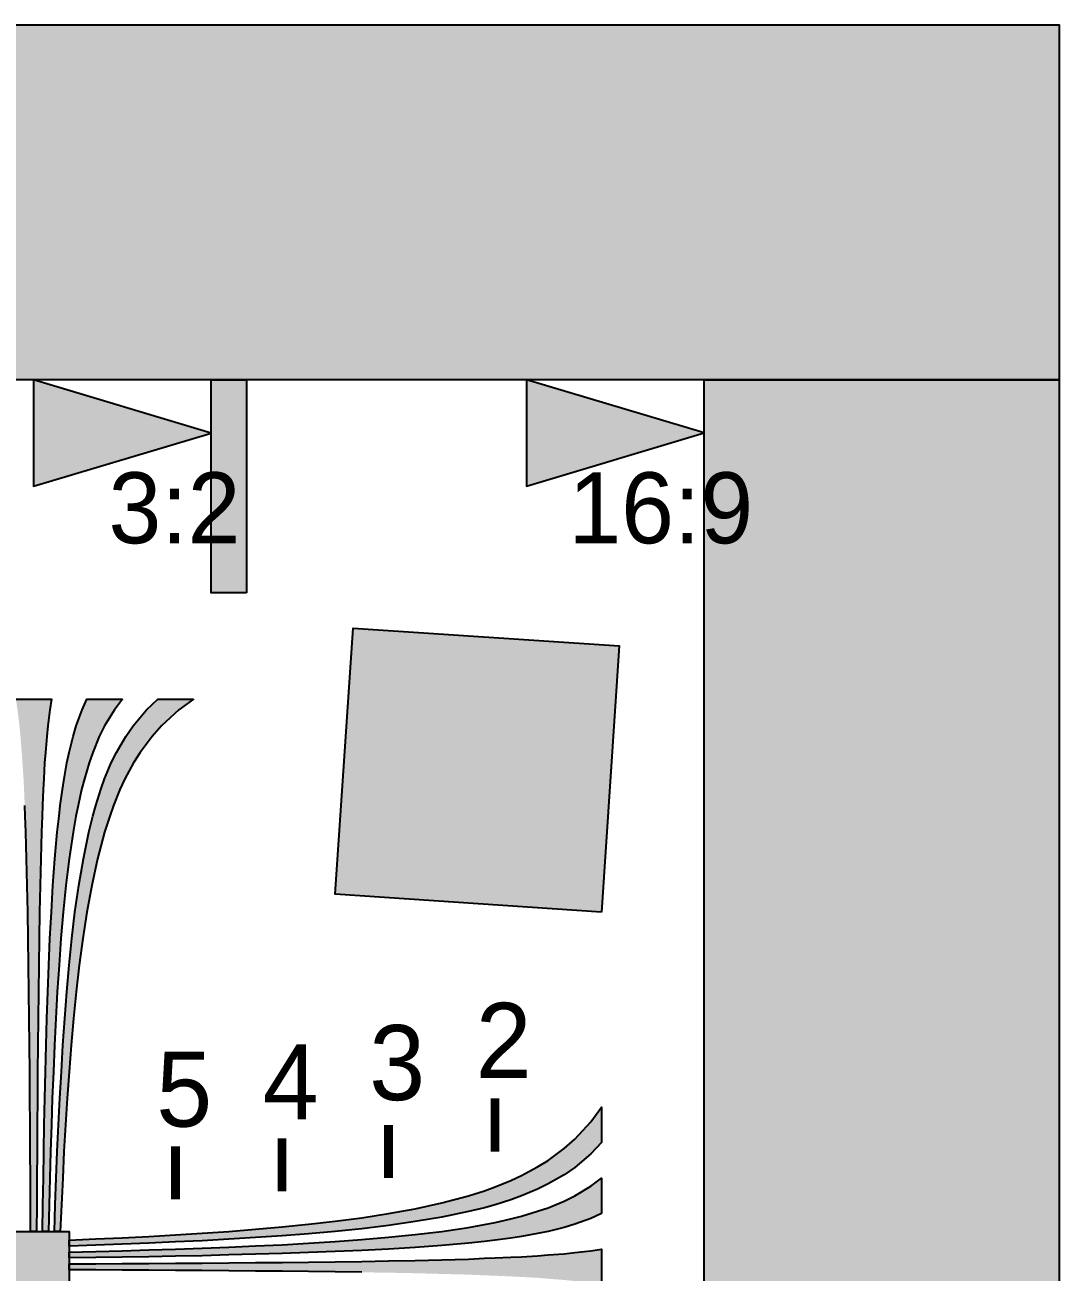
# Model space of a CAD drawing. Header units: millimetres. Extents: x 0 to 420, y 0 to 297.
# Drawn here: x 347.9 to 420, y 210 to 297 of the extents above; entities that cross this region are included whole.
import ezdxf

# ---------------------------------------------------------------- set-up
doc = ezdxf.new("R2010")
doc.units = ezdxf.units.MM
for name, color, linetype in [('FRAME', 7, 'Continuous'), ('GLUE', 1, 'Continuous'), ('LABELS', 7, 'Continuous'), ('PERIPHERY', 7, 'Continuous'), ('SFR', 7, 'Continuous')]:
    doc.layers.add(name, color=color, linetype=linetype)

msp = doc.modelspace()

# ---------------------------------------------------------------- hatches: boundary and pattern name
at = {"layer": 'FRAME', "true_color": 0x000000}
h = msp.add_hatch(color=7, dxfattribs=at)
h.dxf.hatch_style = 1
h.paths.add_polyline_path([(169.247, 297), (420, 297), (420, 272.25), (169.247, 272.25), (169.247, 297)])
h = msp.add_hatch(color=7, dxfattribs=at)
h.dxf.hatch_style = 1
h.paths.add_polyline_path([(348.497, 272.25), (348.497, 264.824), (360.871, 268.537), (348.497, 272.25)])
h = msp.add_hatch(color=7, dxfattribs=at)
h.dxf.hatch_style = 1
h.paths.add_polyline_path([(363.346, 257.4), (360.871, 257.4), (360.871, 272.25), (363.346, 272.25), (363.346, 257.4)])
h = msp.add_hatch(color=7, dxfattribs=at)
h.dxf.hatch_style = 1
h.paths.add_polyline_path([(382.875, 272.25), (382.875, 264.825), (395.249, 268.538), (382.875, 272.25)])
h = msp.add_hatch(color=7, dxfattribs=at)
h.dxf.hatch_style = 1
h.paths.add_polyline_path([(395.249, 272.25), (420, 272.25), (420, 24.75), (395.249, 24.75), (395.249, 272.25)])
at = {"layer": 'PERIPHERY', "true_color": 0x000000}
h = msp.add_hatch(color=7, dxfattribs=at)
h.dxf.hatch_style = 1
h.paths.add_polyline_path([(349.739, 249.975), (349.628, 249.232), (349.492, 248.118), (349.417, 247.376), (349.33, 246.262), (349.269, 245.52), (349.206, 244.406), (349.17, 243.663), (349.12, 242.55), (349.095, 241.807), (349.045, 240.693), (348.996, 238.837), (348.947, 236.981), (348.91, 235.125), (348.885, 233.268), (348.86, 231.412), (348.835, 229.556), (348.811, 227.7), (348.798, 225.843), (348.773, 223.987), (348.761, 222.131), (348.749, 220.274), (348.737, 218.419), (348.725, 216.562), (348.713, 214.706), (348.712, 212.85), (348.291, 212.85), (348.291, 214.706), (348.28, 216.562), (348.267, 218.419), (348.255, 220.275), (348.242, 222.131), (348.23, 223.987), (348.205, 225.844), (348.193, 227.7), (348.168, 229.556), (348.143, 231.413), (348.118, 233.269), (348.093, 235.125), (348.056, 236.981), (348.006, 238.838), (347.957, 240.694), (347.908, 241.808), (347.883, 242.55), (347.833, 243.664), (347.797, 244.406), (347.723, 245.52), (347.672, 246.263), (347.586, 247.376), (347.512, 248.119), (347.376, 249.233), (347.265, 249.975), (349.739, 249.975), (349.739, 249.975)])
h = msp.add_hatch(color=7, dxfattribs=at)
h.dxf.hatch_style = 1
h.paths.add_polyline_path([(354.69, 249.975), (354.132, 249.232), (353.452, 248.118), (353.081, 247.376), (352.623, 246.262), (352.362, 245.52), (352.041, 244.406), (351.842, 243.663), (351.595, 242.55), (351.447, 241.807), (351.249, 240.693), (350.977, 238.837), (350.754, 236.981), (350.569, 235.125), (350.407, 233.268), (350.271, 231.412), (350.147, 229.556), (350.048, 227.7), (349.961, 225.843), (349.875, 223.987), (349.801, 222.131), (349.739, 220.274), (349.678, 218.419), (349.628, 216.562), (349.579, 214.706), (349.529, 212.85), (349.12, 212.85), (349.146, 214.706), (349.182, 216.562), (349.207, 218.419), (349.245, 220.275), (349.282, 222.131), (349.331, 223.987), (349.38, 225.844), (349.43, 227.7), (349.492, 229.556), (349.566, 231.413), (349.64, 233.269), (349.74, 235.125), (349.851, 236.981), (349.987, 238.838), (350.148, 240.694), (350.272, 241.808), (350.359, 242.55), (350.507, 243.664), (350.619, 244.406), (350.817, 245.52), (350.978, 246.263), (351.25, 247.376), (351.472, 248.119), (351.881, 249.233), (352.215, 249.975), (354.69, 249.975), (354.69, 249.975)])
h = msp.add_hatch(color=7, dxfattribs=at)
h.dxf.hatch_style = 1
h.paths.add_polyline_path([(359.639, 249.975), (358.625, 249.232), (357.412, 248.118), (356.756, 247.376), (355.927, 246.262), (355.457, 245.52), (354.863, 244.406), (354.516, 243.663), (354.071, 242.55), (353.811, 241.807), (353.452, 240.693), (352.957, 238.837), (352.549, 236.981), (352.214, 235.125), (351.93, 233.268), (351.683, 231.412), (351.472, 229.556), (351.286, 227.7), (351.126, 225.843), (350.978, 223.987), (350.841, 222.131), (350.729, 220.274), (350.618, 218.419), (350.531, 216.562), (350.445, 214.706), (350.358, 212.85), (349.949, 212.85), (350.012, 214.706), (350.074, 216.562), (350.148, 218.419), (350.235, 220.275), (350.321, 222.131), (350.433, 223.987), (350.545, 225.844), (350.668, 227.7), (350.817, 229.556), (350.978, 231.413), (351.163, 233.269), (351.385, 235.125), (351.658, 236.981), (351.968, 238.838), (352.351, 240.694), (352.623, 241.808), (352.834, 242.55), (353.18, 243.664), (353.452, 244.406), (353.91, 245.52), (354.282, 246.263), (354.925, 247.376), (355.432, 248.119), (356.373, 249.233), (357.165, 249.975), (359.639, 249.975), (359.639, 249.975)])
h = msp.add_hatch(color=7, dxfattribs=at)
h.dxf.hatch_style = 1
h.paths.add_polyline_path([(388.097, 219.039), (387.354, 218.247), (386.241, 217.307), (385.498, 216.799), (384.384, 216.155), (383.642, 215.797), (382.528, 215.326), (381.785, 215.054), (380.672, 214.708), (379.929, 214.498), (378.816, 214.225), (376.959, 213.842), (375.103, 213.533), (373.247, 213.26), (371.39, 213.038), (369.534, 212.852), (367.678, 212.69), (365.822, 212.542), (363.965, 212.419), (362.109, 212.307), (360.253, 212.196), (358.397, 212.109), (356.54, 212.022), (354.684, 211.948), (352.828, 211.886), (350.972, 211.824), (350.972, 212.233), (352.828, 212.319), (354.684, 212.405), (356.54, 212.492), (358.397, 212.604), (360.253, 212.715), (362.109, 212.852), (363.965, 213), (365.822, 213.161), (367.678, 213.347), (369.534, 213.557), (371.39, 213.804), (373.247, 214.089), (375.103, 214.423), (376.959, 214.831), (378.816, 215.326), (379.929, 215.685), (380.672, 215.946), (381.785, 216.391), (382.528, 216.738), (383.642, 217.344), (384.384, 217.802), (385.498, 218.631), (386.241, 219.287), (387.354, 220.5), (388.097, 221.514), (388.097, 219.039)])
h = msp.add_hatch(color=7, dxfattribs=at)
h.dxf.hatch_style = 1
h.paths.add_polyline_path([(388.097, 214.089), (387.354, 213.754), (386.241, 213.346), (385.498, 213.123), (384.384, 212.851), (383.642, 212.702), (382.528, 212.492), (381.785, 212.38), (380.672, 212.232), (379.929, 212.146), (378.816, 212.021), (376.959, 211.861), (375.103, 211.724), (373.247, 211.613), (371.39, 211.514), (369.534, 211.439), (367.678, 211.365), (365.822, 211.304), (363.965, 211.254), (362.109, 211.205), (360.253, 211.155), (358.397, 211.118), (356.54, 211.08), (354.684, 211.056), (352.828, 211.019), (350.972, 210.994), (350.972, 211.403), (352.828, 211.452), (354.684, 211.501), (356.54, 211.551), (358.397, 211.612), (360.253, 211.675), (362.109, 211.749), (363.965, 211.836), (365.822, 211.922), (367.678, 212.021), (369.534, 212.145), (371.39, 212.281), (373.247, 212.442), (375.103, 212.628), (376.959, 212.851), (378.816, 213.123), (379.929, 213.321), (380.672, 213.469), (381.785, 213.717), (382.528, 213.915), (383.642, 214.249), (384.384, 214.497), (385.498, 214.955), (386.241, 215.326), (387.354, 216.007), (388.097, 216.563), (388.097, 214.089)])
h = msp.add_hatch(color=7, dxfattribs=at)
h.dxf.hatch_style = 1
h.paths.add_polyline_path([(350.972, 207.9), (346.022, 207.9), (346.022, 212.85), (350.972, 212.85), (350.972, 207.9)])
h = msp.add_hatch(color=7, dxfattribs=at)
h.dxf.hatch_style = 1
h.paths.add_polyline_path([(388.097, 209.139), (387.354, 209.25), (386.241, 209.386), (385.498, 209.46), (384.384, 209.547), (383.642, 209.609), (382.528, 209.671), (381.785, 209.708), (380.672, 209.757), (379.929, 209.783), (378.816, 209.832), (376.959, 209.882), (375.103, 209.931), (373.247, 209.968), (371.39, 209.993), (369.534, 210.017), (367.678, 210.042), (365.822, 210.067), (363.965, 210.08), (362.109, 210.105), (360.253, 210.117), (358.397, 210.129), (356.54, 210.141), (354.684, 210.154), (352.828, 210.165), (350.972, 210.166), (350.972, 210.587), (352.828, 210.587), (354.684, 210.598), (356.54, 210.611), (358.397, 210.623), (360.253, 210.636), (362.109, 210.647), (363.965, 210.672), (365.822, 210.685), (367.678, 210.71), (369.534, 210.735), (371.39, 210.76), (373.247, 210.784), (375.103, 210.822), (376.959, 210.871), (378.816, 210.921), (379.929, 210.97), (380.672, 210.995), (381.785, 211.044), (382.528, 211.081), (383.642, 211.155), (384.384, 211.205), (385.498, 211.291), (386.241, 211.366), (387.354, 211.502), (388.097, 211.613), (388.097, 209.139)])
at = {"layer": 'SFR', "true_color": 0x000000}
h = msp.add_hatch(color=7, dxfattribs=at)
h.dxf.hatch_style = 1
h.paths.add_polyline_path([(388.097, 235.125), (369.534, 236.362), (370.771, 254.925), (389.334, 253.688), (388.097, 235.125)])

# ---------------------------------------------------------------- linework, layer by layer
at = {"layer": 'FRAME', "color": 250}
for points in [[(169.247, 297), (420, 297), (420, 272.25), (169.247, 272.25), (169.247, 297)], [(348.497, 272.25), (348.497, 264.824), (360.871, 268.537), (348.497, 272.25)], [(363.346, 257.4), (360.871, 257.4), (360.871, 272.25), (363.346, 272.25), (363.346, 257.4)], [(382.875, 272.25), (382.875, 264.825), (395.249, 268.538), (382.875, 272.25)], [(395.249, 272.25), (420, 272.25), (420, 24.75), (395.249, 24.75), (395.249, 272.25)]]:
    msp.add_lwpolyline(points, close=True, dxfattribs=at)
at = {"layer": 'FRAME', "color": 250, "true_color": 0x000000}
for points in [[(169.247, 297), (169.247, 272.25), (420, 272.25)], [(420, 272.25), (420, 297), (169.247, 297)], [(348.497, 272.25), (348.497, 264.824), (360.871, 268.537)], [(363.346, 257.4), (363.346, 272.25), (360.871, 272.25)], [(360.871, 272.25), (360.871, 257.4), (363.346, 257.4)], [(382.875, 272.25), (382.875, 264.825), (395.249, 268.538)], [(395.249, 272.25), (395.249, 24.75), (420, 24.75)], [(420, 24.75), (420, 272.25), (395.249, 272.25)]]:
    msp.add_solid(points, dxfattribs=at)
at = {"layer": 'GLUE', "color": 1, "lineweight": 18}
msp.add_lwpolyline([(0, 0), (420, 0), (420, 297), (0, 297), (0, 0)], dxfattribs=at)
at = {"layer": 'PERIPHERY', "color": 250}
for points in [[(347.265, 249.975), (349.739, 249.975), (349.739, 249.975), (349.739, 249.975), (349.628, 249.232), (349.492, 248.118), (349.417, 247.376), (349.33, 246.262), (349.269, 245.52), (349.206, 244.406), (349.17, 243.663), (349.12, 242.55), (349.095, 241.807), (349.045, 240.693), (348.996, 238.837), (348.947, 236.981), (348.91, 235.125), (348.885, 233.268), (348.86, 231.412), (348.835, 229.556), (348.811, 227.7), (348.798, 225.843), (348.773, 223.987), (348.761, 222.131), (348.749, 220.274), (348.737, 218.419), (348.725, 216.562), (348.713, 214.706), (348.712, 212.85), (348.291, 212.85), (348.291, 214.706), (348.28, 216.562), (348.267, 218.419), (348.255, 220.275), (348.242, 222.131), (348.23, 223.987), (348.205, 225.844), (348.193, 227.7), (348.168, 229.556), (348.143, 231.413), (348.118, 233.269), (348.093, 235.125), (348.056, 236.981), (348.006, 238.838), (347.957, 240.694), (347.908, 241.808), (347.883, 242.55)], [(371.39, 209.993), (369.534, 210.017), (367.678, 210.042), (365.822, 210.067), (363.965, 210.08), (362.109, 210.105), (360.253, 210.117), (358.397, 210.129), (356.54, 210.141), (354.684, 210.154), (352.828, 210.165), (350.972, 210.166), (350.972, 210.587), (352.828, 210.587), (354.684, 210.598), (356.54, 210.611), (358.397, 210.623), (360.253, 210.636), (362.109, 210.647), (363.965, 210.672), (365.822, 210.685), (367.678, 210.71), (369.534, 210.735), (371.39, 210.76), (373.247, 210.784), (375.103, 210.822), (376.959, 210.871), (378.816, 210.921), (379.929, 210.97), (380.672, 210.995), (381.785, 211.044), (382.528, 211.081), (383.642, 211.155), (384.384, 211.205), (385.498, 211.291), (386.241, 211.366), (387.354, 211.502), (388.097, 211.613), (388.097, 209.139)]]:
    msp.add_lwpolyline(points, dxfattribs=at)
for points in [[(354.69, 249.975), (354.132, 249.232), (353.452, 248.118), (353.081, 247.376), (352.623, 246.262), (352.362, 245.52), (352.041, 244.406), (351.842, 243.663), (351.595, 242.55), (351.447, 241.807), (351.249, 240.693), (350.977, 238.837), (350.754, 236.981), (350.569, 235.125), (350.407, 233.268), (350.271, 231.412), (350.147, 229.556), (350.048, 227.7), (349.961, 225.843), (349.875, 223.987), (349.801, 222.131), (349.739, 220.274), (349.678, 218.419), (349.628, 216.562), (349.579, 214.706), (349.529, 212.85), (349.12, 212.85), (349.146, 214.706), (349.182, 216.562), (349.207, 218.419), (349.245, 220.275), (349.282, 222.131), (349.331, 223.987), (349.38, 225.844), (349.43, 227.7), (349.492, 229.556), (349.566, 231.413), (349.64, 233.269), (349.74, 235.125), (349.851, 236.981), (349.987, 238.838), (350.148, 240.694), (350.272, 241.808), (350.359, 242.55), (350.507, 243.664), (350.619, 244.406), (350.817, 245.52), (350.978, 246.263), (351.25, 247.376), (351.472, 248.119), (351.881, 249.233), (352.215, 249.975), (354.69, 249.975), (354.69, 249.975)], [(359.639, 249.975), (358.625, 249.232), (357.412, 248.118), (356.756, 247.376), (355.927, 246.262), (355.457, 245.52), (354.863, 244.406), (354.516, 243.663), (354.071, 242.55), (353.811, 241.807), (353.452, 240.693), (352.957, 238.837), (352.549, 236.981), (352.214, 235.125), (351.93, 233.268), (351.683, 231.412), (351.472, 229.556), (351.286, 227.7), (351.126, 225.843), (350.978, 223.987), (350.841, 222.131), (350.729, 220.274), (350.618, 218.419), (350.531, 216.562), (350.445, 214.706), (350.358, 212.85), (349.949, 212.85), (350.012, 214.706), (350.074, 216.562), (350.148, 218.419), (350.235, 220.275), (350.321, 222.131), (350.433, 223.987), (350.545, 225.844), (350.668, 227.7), (350.817, 229.556), (350.978, 231.413), (351.163, 233.269), (351.385, 235.125), (351.658, 236.981), (351.968, 238.838), (352.351, 240.694), (352.623, 241.808), (352.834, 242.55), (353.18, 243.664), (353.452, 244.406), (353.91, 245.52), (354.282, 246.263), (354.925, 247.376), (355.432, 248.119), (356.373, 249.233), (357.165, 249.975), (359.639, 249.975), (359.639, 249.975)], [(388.097, 219.039), (387.354, 218.247), (386.241, 217.307), (385.498, 216.799), (384.384, 216.155), (383.642, 215.797), (382.528, 215.326), (381.785, 215.054), (380.672, 214.708), (379.929, 214.498), (378.816, 214.225), (376.959, 213.842), (375.103, 213.533), (373.247, 213.26), (371.39, 213.038), (369.534, 212.852), (367.678, 212.69), (365.822, 212.542), (363.965, 212.419), (362.109, 212.307), (360.253, 212.196), (358.397, 212.109), (356.54, 212.022), (354.684, 211.948), (352.828, 211.886), (350.972, 211.824), (350.972, 212.233), (352.828, 212.319), (354.684, 212.405), (356.54, 212.492), (358.397, 212.604), (360.253, 212.715), (362.109, 212.852), (363.965, 213), (365.822, 213.161), (367.678, 213.347), (369.534, 213.557), (371.39, 213.804), (373.247, 214.089), (375.103, 214.423), (376.959, 214.831), (378.816, 215.326), (379.929, 215.685), (380.672, 215.946), (381.785, 216.391), (382.528, 216.738), (383.642, 217.344), (384.384, 217.802), (385.498, 218.631), (386.241, 219.287), (387.354, 220.5), (388.097, 221.514), (388.097, 219.039)], [(388.097, 214.089), (387.354, 213.754), (386.241, 213.346), (385.498, 213.123), (384.384, 212.851), (383.642, 212.702), (382.528, 212.492), (381.785, 212.38), (380.672, 212.232), (379.929, 212.146), (378.816, 212.021), (376.959, 211.861), (375.103, 211.724), (373.247, 211.613), (371.39, 211.514), (369.534, 211.439), (367.678, 211.365), (365.822, 211.304), (363.965, 211.254), (362.109, 211.205), (360.253, 211.155), (358.397, 211.118), (356.54, 211.08), (354.684, 211.056), (352.828, 211.019), (350.972, 210.994), (350.972, 211.403), (352.828, 211.452), (354.684, 211.501), (356.54, 211.551), (358.397, 211.612), (360.253, 211.675), (362.109, 211.749), (363.965, 211.836), (365.822, 211.922), (367.678, 212.021), (369.534, 212.145), (371.39, 212.281), (373.247, 212.442), (375.103, 212.628), (376.959, 212.851), (378.816, 213.123), (379.929, 213.321), (380.672, 213.469), (381.785, 213.717), (382.528, 213.915), (383.642, 214.249), (384.384, 214.497), (385.498, 214.955), (386.241, 215.326), (387.354, 216.007), (388.097, 216.563), (388.097, 214.089)], [(350.972, 207.9), (346.022, 207.9), (346.022, 212.85), (350.972, 212.85), (350.972, 207.9)]]:
    msp.add_lwpolyline(points, close=True, dxfattribs=at)
at = {"layer": 'PERIPHERY', "color": 250, "lineweight": 35, "const_width": 0.619}
for points in [[(380.672, 222.133), (380.672, 218.421)], [(373.247, 220.277), (373.247, 216.565)], [(365.822, 219.349), (365.822, 215.636)], [(358.397, 218.791), (358.397, 215.079)]]:
    msp.add_lwpolyline(points, dxfattribs=at)
at = {"layer": 'PERIPHERY', "color": 250, "true_color": 0x000000}
for points in [[(349.739, 249.975), (349.739, 249.975), (347.265, 249.975)], [(349.739, 249.975), (347.265, 249.975), (347.376, 249.233)], [(349.739, 249.975), (347.376, 249.233), (347.512, 248.119)], [(349.739, 249.975), (347.512, 248.119), (347.586, 247.376)], [(349.739, 249.975), (347.586, 247.376), (347.672, 246.263)], [(349.739, 249.975), (347.672, 246.263), (347.723, 245.52)], [(349.739, 249.975), (347.723, 245.52), (347.797, 244.406)], [(349.739, 249.975), (347.797, 244.406), (347.833, 243.664)], [(349.739, 249.975), (347.833, 243.664), (347.883, 242.55)], [(349.739, 249.975), (347.883, 242.55), (347.908, 241.808)], [(349.739, 249.975), (347.908, 241.808), (347.957, 240.694)], [(349.739, 249.975), (347.957, 240.694), (348.006, 238.838)], [(348.006, 238.838), (349.628, 249.232), (349.739, 249.975)], [(354.69, 249.975), (350.978, 246.263), (350.817, 245.52)], [(350.817, 245.52), (354.132, 249.232), (354.69, 249.975)], [(354.69, 249.975), (351.25, 247.376), (350.978, 246.263)], [(354.69, 249.975), (351.472, 248.119), (351.25, 247.376)], [(354.69, 249.975), (351.881, 249.233), (351.472, 248.119)], [(354.69, 249.975), (352.215, 249.975), (351.881, 249.233)], [(354.69, 249.975), (354.69, 249.975), (352.215, 249.975)], [(359.639, 249.975), (354.925, 247.376), (354.282, 246.263)], [(354.282, 246.263), (358.625, 249.232), (359.639, 249.975)], [(359.639, 249.975), (355.432, 248.119), (354.925, 247.376)], [(359.639, 249.975), (356.373, 249.233), (355.432, 248.119)], [(359.639, 249.975), (357.165, 249.975), (356.373, 249.233)], [(359.639, 249.975), (359.639, 249.975), (357.165, 249.975)], [(348.006, 238.838), (349.492, 248.118), (349.628, 249.232)], [(350.817, 245.52), (353.452, 248.118), (354.132, 249.232)], [(354.282, 246.263), (357.412, 248.118), (358.625, 249.232)], [(348.006, 238.838), (349.417, 247.376), (349.492, 248.118)], [(350.817, 245.52), (353.081, 247.376), (353.452, 248.118)], [(354.282, 246.263), (356.756, 247.376), (357.412, 248.118)], [(348.006, 238.838), (349.33, 246.262), (349.417, 247.376)], [(350.817, 245.52), (352.623, 246.262), (353.081, 247.376)], [(354.282, 246.263), (355.927, 246.262), (356.756, 247.376)], [(348.006, 238.838), (349.269, 245.52), (349.33, 246.262)], [(354.282, 246.263), (350.817, 229.556), (350.668, 227.7)], [(354.282, 246.263), (350.668, 227.7), (352.549, 236.981)], [(354.282, 246.263), (350.978, 231.413), (350.817, 229.556)], [(350.817, 245.52), (352.362, 245.52), (352.623, 246.262)], [(354.282, 246.263), (351.163, 233.269), (350.978, 231.413)], [(354.282, 246.263), (351.385, 235.125), (351.163, 233.269)], [(354.282, 246.263), (351.658, 236.981), (351.385, 235.125)], [(354.282, 246.263), (351.968, 238.838), (351.658, 236.981)], [(354.282, 246.263), (352.351, 240.694), (351.968, 238.838)], [(354.282, 246.263), (352.623, 241.808), (352.351, 240.694)], [(354.282, 246.263), (352.549, 236.981), (352.957, 238.837)], [(354.282, 246.263), (352.834, 242.55), (352.623, 241.808)], [(354.282, 246.263), (353.18, 243.664), (352.834, 242.55)], [(354.282, 246.263), (352.957, 238.837), (353.452, 240.693)], [(354.282, 246.263), (353.452, 244.406), (353.18, 243.664)], [(354.282, 246.263), (353.91, 245.52), (353.452, 244.406)], [(354.282, 246.263), (353.452, 240.693), (353.811, 241.807)], [(354.282, 246.263), (353.811, 241.807), (354.071, 242.55)], [(354.282, 246.263), (354.071, 242.55), (354.516, 243.663)], [(354.282, 246.263), (354.516, 243.663), (354.863, 244.406)], [(354.282, 246.263), (354.863, 244.406), (355.457, 245.52)], [(354.282, 246.263), (355.457, 245.52), (355.927, 246.262)], [(348.006, 238.838), (349.206, 244.406), (349.269, 245.52)], [(350.817, 245.52), (349.146, 214.706), (349.12, 212.85)], [(350.817, 245.52), (349.12, 212.85), (349.875, 223.987)], [(350.817, 245.52), (349.182, 216.562), (349.146, 214.706)], [(350.817, 245.52), (349.207, 218.419), (349.182, 216.562)], [(350.817, 245.52), (349.245, 220.275), (349.207, 218.419)], [(350.817, 245.52), (349.282, 222.131), (349.245, 220.275)], [(350.817, 245.52), (349.331, 223.987), (349.282, 222.131)], [(350.817, 245.52), (349.38, 225.844), (349.331, 223.987)], [(350.817, 245.52), (349.43, 227.7), (349.38, 225.844)], [(350.817, 245.52), (349.492, 229.556), (349.43, 227.7)], [(350.817, 245.52), (349.566, 231.413), (349.492, 229.556)], [(350.817, 245.52), (349.64, 233.269), (349.566, 231.413)], [(350.817, 245.52), (349.74, 235.125), (349.64, 233.269)], [(350.817, 245.52), (349.851, 236.981), (349.74, 235.125)], [(350.817, 245.52), (349.987, 238.838), (349.851, 236.981)], [(350.817, 245.52), (349.875, 223.987), (349.961, 225.843)], [(350.817, 245.52), (349.961, 225.843), (350.048, 227.7)], [(350.817, 245.52), (350.148, 240.694), (349.987, 238.838)], [(350.817, 245.52), (350.048, 227.7), (350.147, 229.556)], [(350.817, 245.52), (350.147, 229.556), (350.271, 231.412)], [(350.817, 245.52), (350.272, 241.808), (350.148, 240.694)], [(350.817, 245.52), (350.271, 231.412), (350.407, 233.268)], [(350.817, 245.52), (350.359, 242.55), (350.272, 241.808)], [(350.817, 245.52), (350.507, 243.664), (350.359, 242.55)], [(350.817, 245.52), (350.407, 233.268), (350.569, 235.125)], [(350.817, 245.52), (350.619, 244.406), (350.507, 243.664)], [(350.817, 245.52), (350.569, 235.125), (350.754, 236.981)], [(350.817, 245.52), (350.754, 236.981), (350.977, 238.837)], [(350.817, 245.52), (350.977, 238.837), (351.249, 240.693)], [(350.817, 245.52), (351.249, 240.693), (351.447, 241.807)], [(350.817, 245.52), (351.447, 241.807), (351.595, 242.55)], [(350.817, 245.52), (351.595, 242.55), (351.842, 243.663)], [(350.817, 245.52), (351.842, 243.663), (352.041, 244.406)], [(350.817, 245.52), (352.041, 244.406), (352.362, 245.52)], [(348.006, 238.838), (349.17, 243.663), (349.206, 244.406)], [(348.006, 238.838), (349.12, 242.55), (349.17, 243.663)], [(348.006, 238.838), (349.095, 241.807), (349.12, 242.55)], [(348.006, 238.838), (349.045, 240.693), (349.095, 241.807)], [(348.006, 238.838), (348.996, 238.837), (349.045, 240.693)], [(348.006, 238.838), (348.056, 236.981), (348.712, 212.85)], [(348.006, 238.838), (348.712, 212.85), (348.713, 214.706)], [(348.006, 238.838), (348.713, 214.706), (348.725, 216.562)], [(348.006, 238.838), (348.725, 216.562), (348.737, 218.419)], [(348.006, 238.838), (348.737, 218.419), (348.749, 220.274)], [(348.006, 238.838), (348.749, 220.274), (348.761, 222.131)], [(348.006, 238.838), (348.761, 222.131), (348.773, 223.987)], [(348.006, 238.838), (348.773, 223.987), (348.798, 225.843)], [(348.006, 238.838), (348.798, 225.843), (348.811, 227.7)], [(348.006, 238.838), (348.811, 227.7), (348.835, 229.556)], [(348.006, 238.838), (348.835, 229.556), (348.86, 231.412)], [(348.006, 238.838), (348.86, 231.412), (348.885, 233.268)], [(348.006, 238.838), (348.885, 233.268), (348.91, 235.125)], [(348.006, 238.838), (348.91, 235.125), (348.947, 236.981)], [(348.006, 238.838), (348.947, 236.981), (348.996, 238.837)], [(348.056, 236.981), (348.093, 235.125), (348.712, 212.85)], [(350.668, 227.7), (352.214, 235.125), (352.549, 236.981)], [(348.093, 235.125), (348.118, 233.269), (348.712, 212.85)], [(350.668, 227.7), (351.93, 233.268), (352.214, 235.125)], [(348.118, 233.269), (348.143, 231.413), (348.712, 212.85)], [(350.668, 227.7), (351.683, 231.412), (351.93, 233.268)], [(348.143, 231.413), (348.168, 229.556), (348.712, 212.85)], [(350.668, 227.7), (351.472, 229.556), (351.683, 231.412)], [(348.168, 229.556), (348.193, 227.7), (348.712, 212.85)], [(350.668, 227.7), (351.286, 227.7), (351.472, 229.556)], [(348.193, 227.7), (348.205, 225.844), (348.23, 223.987)], [(348.193, 227.7), (348.23, 223.987), (348.712, 212.85)], [(350.668, 227.7), (350.012, 214.706), (349.949, 212.85)], [(350.668, 227.7), (349.949, 212.85), (350.358, 212.85)], [(350.668, 227.7), (350.074, 216.562), (350.012, 214.706)], [(350.668, 227.7), (350.148, 218.419), (350.074, 216.562)], [(350.668, 227.7), (350.235, 220.275), (350.148, 218.419)], [(350.668, 227.7), (350.321, 222.131), (350.235, 220.275)], [(350.668, 227.7), (350.433, 223.987), (350.321, 222.131)], [(350.668, 227.7), (350.358, 212.85), (350.445, 214.706)], [(350.668, 227.7), (350.545, 225.844), (350.433, 223.987)], [(350.668, 227.7), (350.445, 214.706), (350.531, 216.562)], [(350.668, 227.7), (350.531, 216.562), (350.618, 218.419)], [(350.668, 227.7), (350.618, 218.419), (350.729, 220.274)], [(350.668, 227.7), (350.729, 220.274), (350.841, 222.131)], [(350.668, 227.7), (350.841, 222.131), (350.978, 223.987)], [(350.668, 227.7), (350.978, 223.987), (351.126, 225.843)], [(350.668, 227.7), (351.126, 225.843), (351.286, 227.7)], [(348.23, 223.987), (348.242, 222.131), (348.255, 220.275)], [(348.23, 223.987), (348.255, 220.275), (348.28, 216.562)], [(348.23, 223.987), (348.28, 216.562), (348.712, 212.85)], [(349.12, 212.85), (349.801, 222.131), (349.875, 223.987)], [(349.12, 212.85), (349.739, 220.274), (349.801, 222.131)], [(388.097, 219.039), (388.097, 221.514), (387.354, 220.5)], [(348.255, 220.275), (348.267, 218.419), (348.28, 216.562)], [(349.12, 212.85), (349.678, 218.419), (349.739, 220.274)], [(388.097, 219.039), (387.354, 220.5), (386.241, 219.287)], [(388.097, 219.039), (386.241, 219.287), (385.498, 218.631)], [(349.12, 212.85), (349.628, 216.562), (349.678, 218.419)], [(388.097, 219.039), (381.785, 216.391), (375.103, 213.533)], [(388.097, 219.039), (375.103, 213.533), (376.959, 213.842)], [(388.097, 219.039), (376.959, 213.842), (378.816, 214.225)], [(388.097, 219.039), (378.816, 214.225), (379.929, 214.498)], [(388.097, 219.039), (379.929, 214.498), (380.672, 214.708)], [(388.097, 219.039), (380.672, 214.708), (381.785, 215.054)], [(388.097, 219.039), (382.528, 216.738), (381.785, 216.391)], [(388.097, 219.039), (381.785, 215.054), (382.528, 215.326)], [(388.097, 219.039), (383.642, 217.344), (382.528, 216.738)], [(388.097, 219.039), (382.528, 215.326), (383.642, 215.797)], [(388.097, 219.039), (384.384, 217.802), (383.642, 217.344)], [(388.097, 219.039), (383.642, 215.797), (384.384, 216.155)], [(388.097, 219.039), (385.498, 218.631), (384.384, 217.802)], [(388.097, 219.039), (384.384, 216.155), (385.498, 216.799)], [(388.097, 219.039), (385.498, 216.799), (386.241, 217.307)], [(386.241, 217.307), (387.354, 218.247), (388.097, 219.039)], [(348.28, 216.562), (348.291, 214.706), (348.712, 212.85)], [(349.12, 212.85), (349.579, 214.706), (349.628, 216.562)], [(380.672, 215.946), (379.929, 215.685), (373.247, 213.26)], [(380.672, 215.946), (373.247, 213.26), (375.103, 213.533)], [(381.785, 216.391), (380.672, 215.946), (375.103, 213.533)], [(388.097, 214.089), (387.354, 216.007), (386.241, 215.326)], [(388.097, 214.089), (388.097, 216.563), (387.354, 216.007)], [(378.816, 215.326), (376.959, 214.831), (371.39, 213.038)], [(378.816, 215.326), (371.39, 213.038), (373.247, 213.26)], [(379.929, 215.685), (378.816, 215.326), (373.247, 213.26)], [(388.097, 214.089), (385.498, 214.955), (384.384, 214.497)], [(388.097, 214.089), (386.241, 215.326), (385.498, 214.955)], [(348.291, 214.706), (348.291, 212.85), (348.712, 212.85)], [(349.12, 212.85), (349.529, 212.85), (349.579, 214.706)], [(373.247, 214.089), (371.39, 213.804), (362.109, 212.307)], [(373.247, 214.089), (362.109, 212.307), (363.965, 212.419)], [(388.097, 214.089), (375.103, 212.628), (363.965, 211.254)], [(388.097, 214.089), (363.965, 211.254), (365.822, 211.304)], [(373.247, 214.089), (363.965, 212.419), (365.822, 212.542)], [(375.103, 214.423), (373.247, 214.089), (365.822, 212.542)], [(375.103, 214.423), (365.822, 212.542), (367.678, 212.69)], [(388.097, 214.089), (365.822, 211.304), (367.678, 211.365)], [(376.959, 214.831), (375.103, 214.423), (367.678, 212.69)], [(376.959, 214.831), (367.678, 212.69), (369.534, 212.852)], [(388.097, 214.089), (367.678, 211.365), (369.534, 211.439)], [(376.959, 214.831), (369.534, 212.852), (371.39, 213.038)], [(388.097, 214.089), (369.534, 211.439), (371.39, 211.514)], [(388.097, 214.089), (371.39, 211.514), (373.247, 211.613)], [(388.097, 214.089), (373.247, 211.613), (375.103, 211.724)], [(388.097, 214.089), (376.959, 212.851), (375.103, 212.628)], [(388.097, 214.089), (375.103, 211.724), (376.959, 211.861)], [(388.097, 214.089), (378.816, 213.123), (376.959, 212.851)], [(388.097, 214.089), (376.959, 211.861), (378.816, 212.021)], [(388.097, 214.089), (379.929, 213.321), (378.816, 213.123)], [(388.097, 214.089), (378.816, 212.021), (379.929, 212.146)], [(388.097, 214.089), (380.672, 213.469), (379.929, 213.321)], [(388.097, 214.089), (379.929, 212.146), (380.672, 212.232)], [(388.097, 214.089), (381.785, 213.717), (380.672, 213.469)], [(388.097, 214.089), (380.672, 212.232), (381.785, 212.38)], [(388.097, 214.089), (382.528, 213.915), (381.785, 213.717)], [(388.097, 214.089), (381.785, 212.38), (382.528, 212.492)], [(388.097, 214.089), (383.642, 214.249), (382.528, 213.915)], [(388.097, 214.089), (382.528, 212.492), (383.642, 212.702)], [(388.097, 214.089), (384.384, 214.497), (383.642, 214.249)], [(388.097, 214.089), (383.642, 212.702), (384.384, 212.851)], [(388.097, 214.089), (384.384, 212.851), (385.498, 213.123)], [(388.097, 214.089), (385.498, 213.123), (386.241, 213.346)], [(386.241, 213.346), (387.354, 213.754), (388.097, 214.089)], [(365.822, 213.161), (363.965, 213), (350.972, 211.824)], [(365.822, 213.161), (350.972, 211.824), (352.828, 211.886)], [(365.822, 213.161), (352.828, 211.886), (354.684, 211.948)], [(367.678, 213.347), (365.822, 213.161), (354.684, 211.948)], [(367.678, 213.347), (354.684, 211.948), (356.54, 212.022)], [(369.534, 213.557), (367.678, 213.347), (356.54, 212.022)], [(369.534, 213.557), (356.54, 212.022), (358.397, 212.109)], [(369.534, 213.557), (358.397, 212.109), (360.253, 212.196)], [(371.39, 213.804), (369.534, 213.557), (360.253, 212.196)], [(371.39, 213.804), (360.253, 212.196), (362.109, 212.307)], [(350.972, 207.9), (350.972, 212.85), (346.022, 212.85)], [(346.022, 212.85), (346.022, 207.9), (350.972, 207.9)], [(363.965, 213), (362.109, 212.852), (350.972, 211.824)], [(362.109, 212.852), (360.253, 212.715), (350.972, 211.824)], [(360.253, 212.715), (356.54, 212.492), (350.972, 211.824)], [(356.54, 212.492), (354.684, 212.405), (350.972, 211.824)], [(354.684, 212.405), (352.828, 212.319), (350.972, 212.233)], [(354.684, 212.405), (350.972, 212.233), (350.972, 211.824)], [(371.39, 212.281), (369.534, 212.145), (354.684, 211.056)], [(371.39, 212.281), (354.684, 211.056), (356.54, 211.08)], [(360.253, 212.715), (358.397, 212.604), (356.54, 212.492)], [(371.39, 212.281), (356.54, 211.08), (358.397, 211.118)], [(373.247, 212.442), (371.39, 212.281), (358.397, 211.118)], [(373.247, 212.442), (358.397, 211.118), (360.253, 211.155)], [(373.247, 212.442), (360.253, 211.155), (362.109, 211.205)], [(375.103, 212.628), (373.247, 212.442), (362.109, 211.205)], [(375.103, 212.628), (362.109, 211.205), (363.965, 211.254)], [(367.678, 212.021), (365.822, 211.922), (350.972, 210.994)], [(367.678, 212.021), (350.972, 210.994), (352.828, 211.019)], [(365.822, 211.922), (362.109, 211.749), (350.972, 210.994)], [(362.109, 211.749), (360.253, 211.675), (350.972, 210.994)], [(360.253, 211.675), (358.397, 211.612), (350.972, 210.994)], [(358.397, 211.612), (356.54, 211.551), (350.972, 210.994)], [(356.54, 211.551), (354.684, 211.501), (350.972, 210.994)], [(354.684, 211.501), (352.828, 211.452), (350.972, 210.994)], [(352.828, 211.452), (350.972, 211.403), (350.972, 210.994)], [(369.534, 212.145), (367.678, 212.021), (352.828, 211.019)], [(369.534, 212.145), (352.828, 211.019), (354.684, 211.056)], [(365.822, 211.922), (363.965, 211.836), (362.109, 211.749)], [(388.097, 209.139), (387.354, 211.502), (386.241, 211.366)], [(388.097, 209.139), (388.097, 211.613), (387.354, 211.502)], [(376.959, 210.871), (375.103, 210.822), (350.972, 210.166)], [(376.959, 210.871), (350.972, 210.166), (352.828, 210.165)], [(375.103, 210.822), (373.247, 210.784), (350.972, 210.166)], [(373.247, 210.784), (371.39, 210.76), (350.972, 210.166)], [(371.39, 210.76), (369.534, 210.735), (350.972, 210.166)], [(369.534, 210.735), (367.678, 210.71), (350.972, 210.166)], [(367.678, 210.71), (365.822, 210.685), (350.972, 210.166)], [(365.822, 210.685), (362.109, 210.647), (350.972, 210.166)], [(362.109, 210.647), (358.397, 210.623), (350.972, 210.166)], [(358.397, 210.623), (354.684, 210.598), (350.972, 210.166)], [(354.684, 210.598), (352.828, 210.587), (350.972, 210.166)], [(352.828, 210.587), (350.972, 210.587), (350.972, 210.166)], [(376.959, 210.871), (352.828, 210.165), (354.684, 210.154)], [(376.959, 210.871), (354.684, 210.154), (356.54, 210.141)], [(358.397, 210.623), (356.54, 210.611), (354.684, 210.598)], [(376.959, 210.871), (356.54, 210.141), (358.397, 210.129)], [(376.959, 210.871), (358.397, 210.129), (360.253, 210.117)], [(362.109, 210.647), (360.253, 210.636), (358.397, 210.623)], [(376.959, 210.871), (360.253, 210.117), (362.109, 210.105)], [(376.959, 210.871), (362.109, 210.105), (363.965, 210.08)], [(365.822, 210.685), (363.965, 210.672), (362.109, 210.647)], [(376.959, 210.871), (363.965, 210.08), (365.822, 210.067)], [(376.959, 210.871), (365.822, 210.067), (367.678, 210.042)], [(376.959, 210.871), (367.678, 210.042), (369.534, 210.017)], [(376.959, 210.871), (369.534, 210.017), (371.39, 209.993)], [(376.959, 210.871), (371.39, 209.993), (373.247, 209.968)], [(376.959, 210.871), (373.247, 209.968), (375.103, 209.931)], [(376.959, 210.871), (375.103, 209.931), (376.959, 209.882)], [(388.097, 209.139), (378.816, 210.921), (376.959, 210.871)], [(376.959, 210.871), (376.959, 209.882), (378.816, 209.832)], [(376.959, 210.871), (378.816, 209.832), (379.929, 209.783)], [(376.959, 210.871), (379.929, 209.783), (380.672, 209.757)], [(376.959, 210.871), (380.672, 209.757), (381.785, 209.708)], [(376.959, 210.871), (381.785, 209.708), (382.528, 209.671)], [(376.959, 210.871), (382.528, 209.671), (383.642, 209.609)], [(376.959, 210.871), (383.642, 209.609), (384.384, 209.547)], [(376.959, 210.871), (384.384, 209.547), (385.498, 209.46)], [(376.959, 210.871), (385.498, 209.46), (386.241, 209.386)], [(376.959, 210.871), (386.241, 209.386), (387.354, 209.25)], [(376.959, 210.871), (387.354, 209.25), (388.097, 209.139)], [(388.097, 209.139), (379.929, 210.97), (378.816, 210.921)], [(388.097, 209.139), (380.672, 210.995), (379.929, 210.97)], [(388.097, 209.139), (381.785, 211.044), (380.672, 210.995)], [(388.097, 209.139), (382.528, 211.081), (381.785, 211.044)], [(388.097, 209.139), (383.642, 211.155), (382.528, 211.081)], [(388.097, 209.139), (384.384, 211.205), (383.642, 211.155)], [(388.097, 209.139), (385.498, 211.291), (384.384, 211.205)], [(388.097, 209.139), (386.241, 211.366), (385.498, 211.291)]]:
    msp.add_solid(points, dxfattribs=at)
at = {"layer": 'SFR', "color": 250}
msp.add_lwpolyline([(388.097, 235.125), (369.534, 236.362), (370.771, 254.925), (389.334, 253.688), (388.097, 235.125)], close=True, dxfattribs=at)
at = {"layer": 'SFR', "color": 250, "true_color": 0x000000}
for points in [[(370.771, 254.925), (369.534, 236.362), (388.097, 235.125)], [(388.097, 235.125), (389.334, 253.688), (370.771, 254.925)]]:
    msp.add_solid(points, dxfattribs=at)

# ---------------------------------------------------------------- texts
at = {"layer": 'LABELS', "color": 250}
for s, height, p in [('3:2', 4.95, (353.721, 260.844)), ('16:9', 4.95, (385.788, 260.844)), ('2', 5.239, (379.328, 223.55)), ('3', 5.239, (371.903, 222.004)), ('5', 5.239, (357.053, 220.156)), ('4', 5.239, (364.478, 220.657))]:
    msp.add_text(s, height=height, dxfattribs=at).set_placement(p)

doc.saveas('drawing.dxf')
